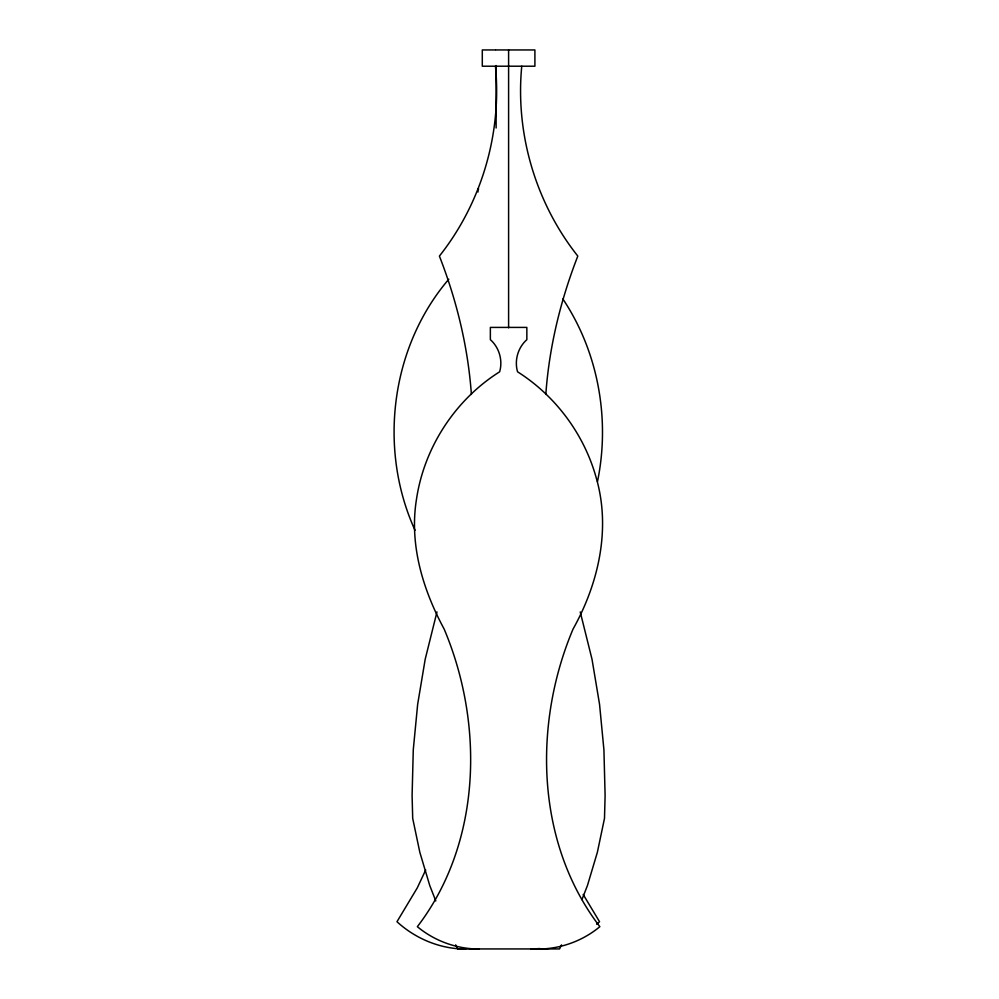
<?xml version="1.0" encoding="UTF-8"?>
<svg xmlns="http://www.w3.org/2000/svg" width="999" height="999" viewBox="0 0 999 999"><rect width="100%" height="100%" fill="white"/><g stroke="black" fill="none" stroke-linecap="round" stroke-linejoin="round"><path stroke-width="1.5" d="M521.753 66.209C515.222 133.616 535.714 203.022 577.809 256.081C560.539 300.324 549.175 347.003 545.816 394.43M597.489 481.58C610.327 419.243 598.301 352.06 562.874 298.988M436.975 611.912L425.199 659.228L417.657 704.32L413.274 749.837L412.1 795.541L412.699 818.393L419.83 852.309L429.757 885.526L435.801 900.973M581.955 899.562L587.449 885.526L597.365 852.309L604.495 818.393L605.107 795.541L603.92 749.837L599.55 704.32L592.007 659.228L580.232 611.912M425.699 869.979L417.245 887.949L396.978 921.715C415.572 938.798 440.447 949.112 465.796 949.05M561.538 944.879L559.552 948.938L457.654 948.938L455.656 944.879M448.788 279.221C390.522 347.315 378.022 449.138 415.035 530.294M596.603 924.25L599.537 921.715L583.166 894.442M540.034 948.551L530.719 949.05M537.849 949.05C560.289 949.075 582.592 941.033 599.85 926.685C535.626 842.819 532.991 723.975 573.039 629.108C598.538 583.441 611.038 528.946 596.191 477.672C584.09 434.253 555.631 395.929 517.557 371.803C514.223 360.452 517.969 347.502 526.848 339.672L526.848 327.41L490.359 327.41L490.359 339.672C499.238 347.502 502.972 360.452 499.637 371.803C455.107 399.85 424.026 447.602 416.421 499.675C409.215 544.767 422.889 589.685 444.168 629.108C484.215 723.975 481.58 842.819 417.357 926.685C434.615 941.033 456.918 949.075 479.358 949.05M495.442 49.95L482.292 49.95L482.292 66.209L534.902 66.209L534.902 49.95L496.116 49.95M478.696 189.011L478.009 189.011L478.009 192.008M471.391 394.43C468.032 347.003 456.668 300.324 439.398 256.081C481.481 203.022 501.973 133.616 495.442 66.209M508.603 49.95L508.603 327.822M496.116 65.559L496.116 127.984"/></g></svg>
